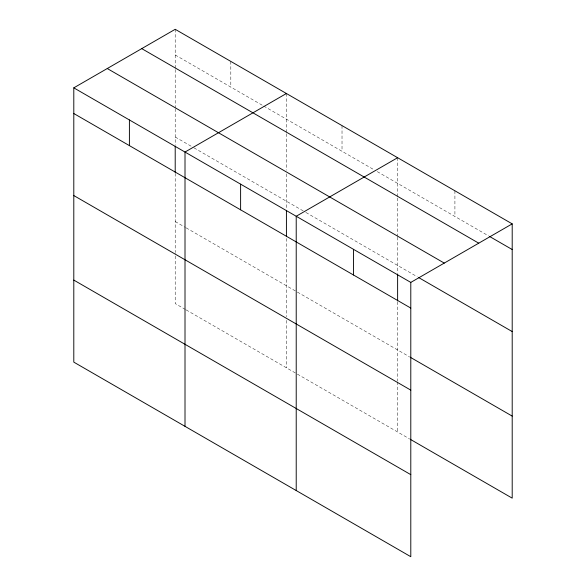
<?xml version="1.0" encoding="UTF-8"?>
<svg xmlns="http://www.w3.org/2000/svg" width="586" height="586" viewBox="0 0 586 586"><rect width="100%" height="100%" fill="white"/><g stroke="black" fill="none" stroke-linecap="round" stroke-linejoin="round"><path stroke-width="0.44" stroke-dasharray="2.93 2.2" d="M175.207 54.967L262.916 105.605M263.7 106.059L374.132 169.815M377.259 171.625L488.658 235.938M175.207 137.014L193.219 147.408M194.003 147.862L305.211 212.066M305.995 212.52L417.239 276.753M175.207 221.545L185.388 227.419M186.172 227.873L296.597 291.63M297.38 292.077L409.394 356.749M185.388 309.467L175.207 303.592L175.207 253.452M186.172 309.921L296.597 373.67M297.38 374.124L409.394 438.797M454.912 190.787L454.912 216.454M397.623 157.715L397.623 197.05M397.623 197.965L397.623 236.253M397.623 237.162L397.623 273.603M397.623 301.783L397.623 380.951M397.623 381.86L397.623 431.999M342.019 125.609L342.019 151.276M286.415 93.504L286.415 132.846M286.415 133.755L286.415 170.226M286.415 173.866L286.415 209.4M286.415 238.487L286.415 316.748M286.415 320.388L286.415 367.796M230.811 61.405L230.811 87.072M175.207 29.3L175.207 68.643M175.207 69.551L175.207 107.839M175.207 108.754L175.207 145.189M175.207 173.368L175.207 252.537"/><path stroke-width="0.88" d="M410.793 390.122L410.793 282.408L73.799 87.849L73.799 362.133L410.793 556.7L410.793 390.122L73.799 195.556M410.178 439.251L512.201 498.151L512.201 223.867L175.207 29.3L73.799 87.849M286.415 93.504L185.008 152.052L185.008 426.344M397.623 157.715L296.216 216.256L296.216 490.548M410.793 282.408L512.201 223.867M489.442 236.392L512.201 249.526M141.739 48.623L478.74 243.183M107.26 68.525L444.261 263.092M418.814 277.654L512.201 331.573M73.799 113.516L410.793 308.075M410.178 357.204L512.201 416.104M73.799 280.093L410.793 474.653M397.623 274.512L397.623 300.874M353.505 249.336L353.505 275.002M286.415 210.308L286.415 236.663M240.612 184.158L240.612 209.825M175.207 146.104L175.207 172.46M129.403 119.947L129.403 145.614"/></g></svg>
